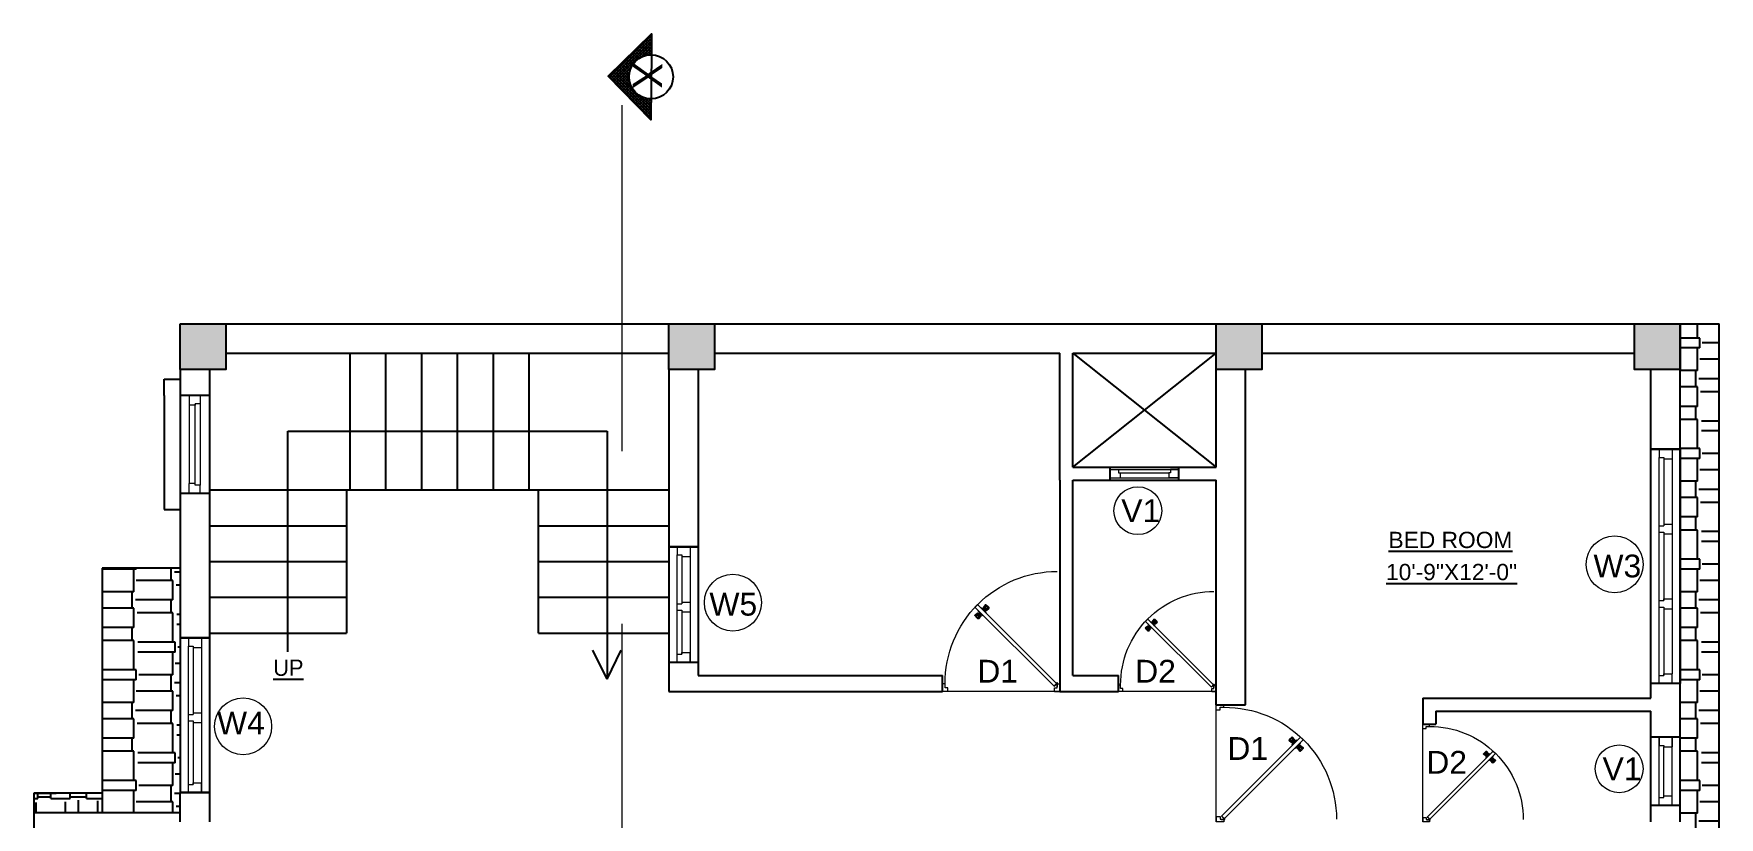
# Model space of a CAD drawing. Header units: inches. Extents: x 1397 to 20304, y -27267 to -746.
# Drawn here: x 14968 to 15485, y -19372 to -19131 of the extents above; entities that cross this region are included whole.
import ezdxf

# ---------------------------------------------------------------- set-up
doc = ezdxf.new("R2010")
doc.units = ezdxf.units.IN
doc.header["$LTSCALE"] = 17
doc.header["$MEASUREMENT"] = 0
doc.linetypes.add('21_FP_00$0$HIDDEN', pattern=[0.375, 0.25, -0.125])
doc.linetypes.add('PHANTOM2', pattern=[1.25, 0.625, -0.125, 0.125, -0.125, 0.125, -0.125])
for name, color, linetype, lineweight in [('25 BOT BAR', 12, 'Continuous', 25), ('aa_section_line', 2, 'PHANTOM2', 13), ('DOOR & WIN', 1, 'Continuous', 25), ('OUTLINE', 1, 'Continuous', 25), ('PUERTAS', 7, 'Continuous', 9), ('TEXT', 231, 'Continuous', 20), ('WINDOW FRAME PLAN', 162, 'Continuous', 18)]:
    doc.layers.add(name, color=color, linetype=linetype, lineweight=lineweight)
doc.layers.add('A-Sect-Iden', color=111, linetype='Continuous')
doc.styles.add('DIMTEXT', font='arial.ttf', dxfattribs={"height": 6})
doc.styles.add('HEADING', font='swissel.ttf')
pattern_1 = [(90, (5002.33, -826.438), (-12, 25.5), [6, -5, 7, -3, 9, -4]), (90, (5001.83, -820.438), (-12, 25.5), [5, -19, 4, -6]), (90, (5003.08, -808.438), (-12, 25.5), [3, -31]), (180, (5002.3305, -826.438), (-12, -8.5), [11.5, -36.5]), (180, (5002.3305, -820.438), (-12, -8.5), [11.25, -36.75]), (180, (5002.3305, -815.438), (-12, -8.5), [10.5, -37.5]), (180, (5003.0805, -808.438), (-12, -8.5), [11.5, -36.5]), (180, (5003.0805, -805.438), (-12, -8.5), [11.5, -36.5]), (180, (5002.3305, -796.438), (-12, -8.5), [11, -37])]

# ---------------------------------------------------------------- blocks, each defined once
blk = doc.blocks.new('3ft')
at = {"layer": 'PUERTAS', "color": 6}
for p, q in [((1.01, 2.52), (25.23, 26.74)), ((26.05, 25.92), (1.77, 1.64)), ((26.05, 25.92), (25.23, 26.74)), ((0, 2.4), (0, 0)), ((0.72, 2.4), (0, 2.4)), ((1.6, 0), (0, 0)), ((0.72, 1.52), (0.72, 2.44)), ((0.8, 1.52), (0.72, 1.52)), ((0.8, 1.52), (0.8, 2.41)), ((0.8, 1.2), (0.8, 1.52)), ((1.6, 1.2), (0.8, 1.2)), ((1.57, 1.84), (0.94, 2.47)), ((1.63, 1.89), (0.97, 2.55)), ((1.63, 1.89), (1.57, 1.84)), ((1.77, 1.64), (1.57, 1.84)), ((1.6, 0), (1.6, 1.2)), ((34.4, 0), (34.4, 1.2)), ((34.4, 1.2), (35.2, 1.2)), ((34.4, 0), (36, 0)), ((35.2, 1.2), (35.2, 2.4)), ((35.2, 2.4), (36, 2.4)), ((36, 0), (36, 2.4))]:
    blk.add_line(p, q, dxfattribs=at)
at = {"layer": 'PUERTAS', "color": 1}
for p, q in [((21.67, 25.73), (22.17, 26.23)), ((21.7, 25.82), (22.14, 26.26)), ((22.58, 26.7), (22.14, 26.26)), ((22.67, 26.73), (22.17, 26.23)), ((22.61, 26.67), (22.58, 26.7)), ((23.45, 25.91), (22.79, 26.73)), ((22.49, 24.95), (21.67, 25.61)), ((21.73, 25.79), (21.7, 25.82)), ((22.6, 24.96), (23.02, 25.38)), ((22.61, 24.25), (22.92, 24.72)), ((22.62, 24.13), (22.61, 24.14)), ((22.7, 25.07), (22.71, 25.06)), ((22.82, 25.06), (23.08, 25.32)), ((22.94, 24.95), (22.83, 25.07)), ((22.92, 24.72), (22.92, 24.72)), ((22.93, 24.94), (23.19, 25.21)), ((22.93, 24.84), (22.93, 24.83)), ((23.44, 25.81), (23.02, 25.38)), ((23.34, 25.58), (23.08, 25.32)), ((23.46, 25.47), (23.19, 25.21)), ((23.33, 25.7), (23.34, 25.69)), ((23.45, 25.46), (23.33, 25.57)), ((23.44, 23.31), (23.45, 23.3)), ((23.56, 23.3), (24.03, 23.61)), ((23.57, 25.47), (23.57, 25.47)), ((24.15, 25.79), (23.68, 25.48)), ((23.68, 25.48), (23.68, 25.48)), ((24.03, 23.61), (24.03, 23.62)), ((24.14, 23.62), (24.14, 23.62)), ((24.25, 23.62), (24.51, 23.89)), ((24.27, 25.78), (24.26, 25.79)), ((24.26, 23.29), (24.69, 23.71)), ((24.26, 23.63), (24.37, 23.52)), ((24.26, 23.18), (24.92, 22.37)), ((24.37, 23.52), (24.63, 23.77)), ((24.37, 23.4), (24.37, 23.4)), ((24.78, 24.15), (24.51, 23.89)), ((24.89, 24.03), (24.63, 23.77)), ((25.11, 24.14), (24.69, 23.71)), ((24.77, 24.14), (24.88, 24.03)), ((24.79, 24.38), (24.78, 24.37)), ((24.78, 24.26), (24.78, 24.26)), ((25.1, 24.84), (24.79, 24.38)), ((25, 24.03), (25, 24.03)), ((25.04, 22.36), (25.54, 22.86)), ((25.09, 24.96), (25.1, 24.95)), ((25.1, 22.42), (25.13, 22.39)), ((25.13, 22.39), (25.57, 22.83)), ((25.22, 24.14), (26.03, 23.48)), ((26.04, 23.37), (25.54, 22.86)), ((26.01, 23.27), (25.57, 22.83)), ((25.98, 23.3), (26.01, 23.27))]:
    blk.add_line(p, q, dxfattribs=at)
at = {"layer": 'PUERTAS', "color": 8}
for p, q in [((22.74, 25.1), (21.84, 25.9)), ((22.13, 26.28), (21.98, 26.13)), ((22.88, 25.24), (22.01, 26.06)), ((22.13, 26.28), (22.27, 26.42)), ((22.29, 26.41), (22.27, 26.42)), ((23.16, 25.52), (22.34, 26.39)), ((23.3, 25.66), (22.5, 26.56)), ((23.41, 25.77), (22.65, 26.71)), ((23.46, 25.83), (22.72, 26.75)), ((22.57, 24.94), (21.65, 25.68)), ((22.63, 24.99), (21.69, 25.75)), ((22.69, 24.32), (23.02, 24.83)), ((22.95, 24.96), (22.84, 25.07)), ((22.98, 24.99), (22.86, 25.1)), ((23.03, 25.04), (22.91, 25.15)), ((22.91, 24.53), (23.1, 24.91)), ((23.11, 25.12), (22.99, 25.23)), ((23.13, 24.76), (23.18, 24.99)), ((23.28, 25.3), (23.17, 25.41)), ((23.36, 25.37), (23.25, 25.49)), ((23.31, 24.94), (23.28, 25.08)), ((23.41, 25.43), (23.3, 25.54)), ((23.46, 25.09), (23.32, 25.13)), ((23.44, 25.45), (23.33, 25.56)), ((23.64, 25.27), (23.41, 25.22)), ((23.87, 25.49), (23.49, 25.3)), ((24.08, 25.71), (23.57, 25.38)), ((23.63, 23.38), (24.14, 23.72)), ((23.84, 23.6), (24.22, 23.79)), ((24.07, 23.82), (24.3, 23.88)), ((24.25, 24), (24.39, 23.97)), ((24.25, 23.26), (24.99, 22.34)), ((24.27, 23.64), (24.38, 23.53)), ((24.3, 23.67), (24.41, 23.56)), ((24.3, 23.32), (25.06, 22.38)), ((24.35, 23.72), (24.46, 23.61)), ((24.4, 24.15), (24.43, 24.01)), ((24.41, 23.43), (25.2, 22.53)), ((24.43, 23.8), (24.54, 23.69)), ((24.58, 24.33), (24.52, 24.1)), ((24.55, 23.57), (25.37, 22.7)), ((24.6, 23.97), (24.72, 23.86)), ((24.8, 24.56), (24.61, 24.18)), ((25.02, 24.77), (24.68, 24.26)), ((24.68, 24.05), (24.79, 23.94)), ((24.73, 24.1), (24.85, 23.99)), ((24.76, 24.13), (24.87, 24.02)), ((24.83, 23.85), (25.7, 23.03)), ((24.97, 23.99), (25.87, 23.2)), ((25.08, 24.1), (26.02, 23.34)), ((25.14, 24.15), (26.06, 23.41)), ((25.58, 22.82), (25.43, 22.67)), ((25.58, 22.82), (25.73, 22.97)), ((25.72, 22.98), (25.73, 22.97)), ((0, 0), (36, 0))]:
    blk.add_line(p, q, dxfattribs=at)
at = {"layer": 'PUERTAS', "color": 2}
for p, q in [((21.99, 26.11), (21.98, 26.13)), ((25.42, 22.68), (25.43, 22.67))]:
    blk.add_line(p, q, dxfattribs=at)
at = {"layer": 'PUERTAS', "color": 6}
for radius in [0.155, 0.0752]:
    blk.add_circle((0.82, 2.56), radius, dxfattribs=at)
blk.add_arc((0.82, 2.56), 34.38, 359.7285, 90.0333, dxfattribs=at)
at = {"layer": 'PUERTAS', "color": 1}
for centre, start, end in [((22.73, 26.68), 38.9236, 135), ((23.39, 25.86), 315, 38.9236), ((22.54, 25.01), 231.0764, 315), ((22.67, 24.2), 135, 225), ((22.77, 25.12), 225, 315), ((22.99, 24.89), 135, 219.7428), ((22.87, 24.78), 315, 39.7428), ((23.28, 25.63), 315, 45), ((23.51, 23.36), 225, 315), ((23.51, 25.41), 50.2572, 135), ((23.62, 25.53), 230.2572, 315), ((24.09, 23.56), 50.2572, 135), ((24.2, 23.68), 230.2572, 315), ((24.2, 25.73), 45, 135), ((24.32, 23.23), 135, 218.9236), ((24.42, 23.46), 135, 225), ((24.84, 24.31), 135, 219.7428), ((24.72, 24.21), 315, 39.7428), ((24.94, 23.98), 45, 135), ((24.98, 22.42), 218.9236, 315), ((25.04, 24.89), 315, 45), ((25.17, 24.08), 51.0764, 135), ((25.98, 23.42), 315, 51.0764)]:
    blk.add_arc(centre, 0.08, start, end, dxfattribs=at)
blk = doc.blocks.new('*U2802')
at = {"color": 3, "xscale": -1}
blk.add_blockref('3ft', (42, 0), dxfattribs=at)
blk = doc.blocks.new('2ft6in')
at = {"layer": 'PUERTAS', "color": 2}
for p, q in [((0.84, 2.1), (21.02, 22.28)), ((21.71, 21.6), (1.47, 1.37)), ((18.33, 21.76), (18.31, 21.77)), ((21.71, 21.6), (21.02, 22.28)), ((21.18, 18.9), (21.2, 18.89)), ((0, 2), (0, 0)), ((0.6, 2), (0, 2)), ((1.33, 0), (0, 0)), ((0.6, 1.26), (0.6, 2.04)), ((0.67, 1.26), (0.6, 1.26)), ((0.67, 1.26), (0.67, 2.01)), ((0.67, 1), (0.67, 1.26)), ((1.33, 1), (0.67, 1)), ((1.31, 1.53), (0.79, 2.06)), ((1.36, 1.58), (0.81, 2.12)), ((1.36, 1.58), (1.31, 1.53)), ((1.47, 1.37), (1.31, 1.53)), ((1.33, 0), (1.33, 1)), ((28.67, 0), (28.67, 1)), ((28.67, 1), (29.33, 1)), ((28.67, 0), (30, 0)), ((29.33, 1), (29.33, 2)), ((29.33, 2), (30, 2)), ((30, 0), (30, 2))]:
    blk.add_line(p, q, dxfattribs=at)
at = {"layer": 'PUERTAS', "color": 8}
for p, q in [((18.81, 20.78), (18.04, 21.4)), ((18.86, 20.83), (18.08, 21.46)), ((18.95, 20.92), (18.2, 21.58)), ((18.44, 21.9), (18.31, 21.77)), ((19.07, 21.03), (18.34, 21.72)), ((18.44, 21.9), (18.56, 22.02)), ((18.58, 22.01), (18.56, 22.02)), ((19.3, 21.26), (18.61, 22)), ((19.42, 21.38), (18.75, 22.14)), ((19.51, 21.48), (18.88, 22.26)), ((19.55, 21.53), (18.93, 22.3)), ((19.13, 20.8), (19.03, 20.9)), ((19.15, 20.82), (19.05, 20.92)), ((19.09, 20.44), (19.25, 20.76)), ((19.19, 20.87), (19.1, 20.96)), ((19.25, 20.93), (19.16, 21.02)), ((19.28, 20.63), (19.32, 20.83)), ((19.4, 21.08), (19.31, 21.17)), ((19.47, 21.15), (19.38, 21.24)), ((19.43, 20.78), (19.4, 20.9)), ((19.51, 21.19), (19.42, 21.28)), ((19.55, 20.91), (19.43, 20.94)), ((19.53, 21.21), (19.44, 21.3)), ((19.7, 21.06), (19.51, 21.01)), ((19.89, 21.24), (19.58, 21.08)), ((20.07, 21.42), (19.64, 21.15)), ((18.91, 20.27), (19.19, 20.69)), ((19.69, 19.49), (20.12, 19.76)), ((19.87, 19.67), (20.18, 19.83)), ((20.06, 19.85), (20.25, 19.9)), ((20.21, 20), (20.33, 19.97)), ((20.21, 19.38), (20.83, 18.61)), ((20.23, 19.7), (20.32, 19.61)), ((20.25, 19.72), (20.34, 19.63)), ((20.25, 19.43), (20.88, 18.65)), ((20.29, 19.76), (20.38, 19.67)), ((20.33, 20.13), (20.36, 20.01)), ((20.34, 19.53), (21, 18.77)), ((20.36, 19.83), (20.45, 19.74)), ((20.48, 20.28), (20.44, 20.08)), ((20.46, 19.64), (21.14, 18.91)), ((20.5, 19.98), (20.6, 19.89)), ((20.67, 20.47), (20.51, 20.15)), ((20.85, 20.64), (20.57, 20.22)), ((20.57, 20.04), (20.66, 19.95)), ((20.61, 20.09), (20.7, 19.99)), ((20.63, 20.11), (20.72, 20.01)), ((20.69, 19.87), (21.42, 19.19)), ((20.81, 19.99), (21.56, 19.33)), ((20.9, 20.08), (21.68, 19.45)), ((20.95, 20.13), (21.72, 19.51)), ((21.32, 19.01), (21.2, 18.89)), ((21.32, 19.01), (21.44, 19.14)), ((21.43, 19.15), (21.44, 19.14)), ((0, 0), (30, 0))]:
    blk.add_line(p, q, dxfattribs=at)
at = {"layer": 'PUERTAS', "color": 1}
for p, q in [((18.06, 21.44), (18.48, 21.86)), ((18.74, 20.79), (18.06, 21.34)), ((18.08, 21.51), (18.45, 21.88)), ((18.11, 21.49), (18.08, 21.51)), ((18.82, 22.25), (18.45, 21.88)), ((18.9, 22.28), (18.48, 21.86)), ((18.84, 22.23), (18.82, 22.25)), ((18.83, 20.8), (19.18, 21.15)), ((18.92, 20.89), (18.93, 20.88)), ((19.54, 21.59), (18.99, 22.27)), ((19.02, 20.88), (19.24, 21.1)), ((19.12, 20.8), (19.03, 20.89)), ((19.11, 20.79), (19.33, 21.01)), ((19.54, 21.5), (19.18, 21.15)), ((19.45, 21.31), (19.24, 21.1)), ((19.55, 21.22), (19.33, 21.01)), ((19.45, 21.41), (19.45, 21.41)), ((19.54, 21.22), (19.45, 21.31)), ((19.64, 21.23), (19.64, 21.23)), ((19.74, 21.24), (19.73, 21.23)), ((20.12, 21.49), (19.74, 21.24)), ((20.22, 21.48), (20.22, 21.49)), ((20.91, 20.8), (20.91, 20.79)), ((18.84, 20.21), (19.1, 20.6)), ((18.85, 20.11), (18.84, 20.12)), ((19.1, 20.7), (19.11, 20.69)), ((19.1, 20.6), (19.1, 20.6)), ((19.53, 19.43), (19.54, 19.42)), ((19.64, 19.42), (20.02, 19.67)), ((20.02, 19.67), (20.03, 19.68)), ((20.12, 19.68), (20.12, 19.68)), ((20.21, 19.69), (20.43, 19.9)), ((20.22, 19.41), (20.57, 19.76)), ((20.22, 19.69), (20.31, 19.6)), ((20.22, 19.32), (20.76, 18.64)), ((20.31, 19.6), (20.52, 19.81)), ((20.31, 19.5), (20.31, 19.5)), ((20.65, 20.12), (20.43, 19.9)), ((20.74, 20.03), (20.52, 19.81)), ((20.93, 20.11), (20.57, 19.76)), ((20.64, 20.11), (20.73, 20.02)), ((20.66, 20.31), (20.65, 20.31)), ((20.65, 20.21), (20.65, 20.22)), ((20.91, 20.7), (20.66, 20.31)), ((20.84, 20.02), (20.83, 20.03)), ((20.86, 18.63), (21.28, 19.05)), ((20.91, 18.68), (20.94, 18.66)), ((20.94, 18.66), (21.31, 19.03)), ((21.02, 20.12), (21.7, 19.57)), ((21.7, 19.47), (21.28, 19.05)), ((21.67, 19.4), (21.31, 19.03)), ((21.65, 19.42), (21.67, 19.4))]:
    blk.add_line(p, q, dxfattribs=at)
at = {"layer": 'PUERTAS', "color": 2}
for radius in [0.129, 0.0627]:
    blk.add_circle((0.68, 2.14), radius, dxfattribs=at)
at = {"layer": 'PUERTAS', "color": 8}
blk.add_arc((0.68, 2.14), 28.65, 359.7285, 90.0333, dxfattribs=at)
at = {"layer": 'PUERTAS', "color": 1}
for centre, start, end in [((18.78, 20.84), 231.0764, 315), ((18.94, 22.23), 38.9236, 135), ((18.97, 20.93), 225, 315), ((19.16, 20.74), 135, 219.7428), ((19.4, 21.36), 315, 45), ((19.49, 21.55), 315, 38.9236), ((19.6, 21.18), 50.2572, 135), ((19.68, 21.28), 230.2572, 315), ((20.17, 21.44), 45, 135), ((20.87, 20.75), 315, 45), ((18.89, 20.16), 135, 225), ((19.06, 20.65), 315, 39.7428), ((19.59, 19.47), 225, 315), ((20.07, 19.63), 50.2572, 135), ((20.16, 19.73), 230.2572, 315), ((20.27, 19.36), 135, 218.9236), ((20.35, 19.55), 135, 225), ((20.7, 20.26), 135, 219.7428), ((20.6, 20.17), 315, 39.7428), ((20.78, 19.98), 45, 135), ((20.82, 18.68), 218.9236, 315), ((20.98, 20.07), 51.0764, 135), ((21.65, 19.52), 315, 51.0764)]:
    blk.add_arc(centre, 0.0667, start, end, dxfattribs=at)
blk = doc.blocks.new('*U2794')
at = {"color": 3, "xscale": -1}
blk.add_blockref('2ft6in', (42, 0), dxfattribs=at)
blk = doc.blocks.new('*U3030')
at = {"color": 3}
blk.add_blockref('3ft', (0, 0), dxfattribs=at)
blk = doc.blocks.new("W4'")
at = {"layer": '25 BOT BAR'}
for p, q in [((9894.28, -8421.4), (9894.28, -8468.92)), ((9903.28, -8421.4), (9903.28, -8468.92))]:
    blk.add_line(p, q, dxfattribs=at)
at = {"layer": 'DOOR & WIN'}
blk.add_line((9903.28, -8421.4), (9894.28, -8421.4), dxfattribs=at)
at = {"layer": 'OUTLINE'}
blk.add_line((9903.28, -8468.92), (9894.28, -8468.92), dxfattribs=at)
at = {"layer": 'WINDOW FRAME PLAN'}
for p, q in [((9896.78, -8421.4), (9896.78, -8423.9)), ((9896.78, -8468.92), (9896.78, -8423.9)), ((9896.78, -8423.9), (9898.28, -8423.9)), ((9898.28, -8423.9), (9898.28, -8424.4)), ((9900.78, -8421.4), (9900.78, -8424.4)), ((9898.28, -8424.4), (9898.28, -8444.9)), ((9898.28, -8424.4), (9900.78, -8424.4)), ((9900.78, -8424.4), (9900.78, -8468.92)), ((9896.78, -8444.9), (9898.28, -8444.9)), ((9898.28, -8444.4), (9900.78, -8444.4)), ((9896.78, -8446.9), (9898.28, -8446.9)), ((9898.28, -8446.9), (9898.28, -8447.4)), ((9898.28, -8446.9), (9898.28, -8466.42)), ((9898.28, -8447.4), (9900.78, -8447.4)), ((9896.78, -8468.92), (9896.78, -8466.42)), ((9896.78, -8466.42), (9898.28, -8466.42)), ((9898.28, -8465.92), (9900.78, -8465.92)), ((9898.28, -8466.42), (9898.28, -8465.92)), ((9900.78, -8468.92), (9900.78, -8465.92))]:
    blk.add_line(p, q, dxfattribs=at)
blk = doc.blocks.new('ffddd')
at = {"layer": 'DOOR & WIN'}
for p, q in [((-13345.31, -2388.07), (-13345.31, -2316.07)), ((-13336.31, -2316.07), (-13345.31, -2316.07)), ((-13336.31, -2316.07), (-13336.31, -2388.07)), ((-13336.31, -2388.07), (-13345.31, -2388.07)), ((-13336.31, -2388.07), (-13345.31, -2388.07))]:
    blk.add_line(p, q, dxfattribs=at)
at = {"layer": 'WINDOW FRAME PLAN'}
for p, q in [((-13342.81, -2316.07), (-13342.81, -2318.57)), ((-13338.81, -2316.07), (-13338.81, -2319.07)), ((-13342.81, -2385.57), (-13342.81, -2318.57)), ((-13342.81, -2318.57), (-13341.31, -2318.57)), ((-13341.31, -2318.57), (-13341.31, -2319.07)), ((-13341.31, -2319.07), (-13341.31, -2339.57)), ((-13341.31, -2319.07), (-13338.81, -2319.07)), ((-13338.81, -2319.07), (-13338.81, -2385.07)), ((-13342.81, -2339.57), (-13341.31, -2339.57)), ((-13342.81, -2341.57), (-13341.31, -2341.57)), ((-13341.31, -2339.07), (-13338.81, -2339.07)), ((-13341.31, -2341.57), (-13341.31, -2342.07)), ((-13341.31, -2341.57), (-13341.31, -2362.57)), ((-13341.31, -2342.07), (-13338.81, -2342.07)), ((-13342.81, -2362.57), (-13341.31, -2362.57)), ((-13342.81, -2364.57), (-13341.31, -2364.57)), ((-13341.31, -2362.07), (-13338.81, -2362.07)), ((-13341.31, -2362.57), (-13341.31, -2362.07)), ((-13341.31, -2364.57), (-13341.31, -2385.57)), ((-13341.31, -2365.07), (-13338.81, -2365.07)), ((-13341.31, -2385.07), (-13338.81, -2385.07)), ((-13341.31, -2385.57), (-13341.31, -2385.07)), ((-13338.81, -2388.07), (-13338.81, -2385.07)), ((-13342.81, -2388.07), (-13342.81, -2385.57)), ((-13342.81, -2385.57), (-13341.31, -2385.57))]:
    blk.add_line(p, q, dxfattribs=at)

msp = doc.modelspace()

# ---------------------------------------------------------------- hatches: boundary and pattern name
at = {"layer": 'A-Sect-Iden', "ltscale": 0.5}
h = msp.add_hatch(dxfattribs=at)
h.set_pattern_fill('ANSI37', color=2, scale=5, style=0)
h.set_pattern_definition([(45, (-10691.9228, -25326.1738), (-0.441941738, 0.441941738), []), (135, (-10691.9228, -25326.1738), (-0.441941738, -0.441941738), [])])
h.paths.add_polyline_path([(15157.08, -19151.41), (15157.02, -19157.9), (15143.91, -19144.52), (15157.29, -19131.41), (15157.22, -19137.91, 1)])
at = {"layer": 'DOOR & WIN'}
h = msp.add_hatch(color=256, dxfattribs=at)
h.dxf.hatch_style = 1
h.paths.add_polyline_path([(15026.62, -19220.6), (15012.62, -19220.6), (15012.62, -19234.6), (15026.62, -19234.6)])
h = msp.add_hatch(color=256, dxfattribs=at)
h.dxf.hatch_style = 1
h.paths.add_polyline_path([(15176.62, -19220.6), (15162.62, -19220.6), (15162.62, -19234.6), (15176.62, -19234.6)])
h = msp.add_hatch(color=256, dxfattribs=at)
h.dxf.hatch_style = 1
h.paths.add_polyline_path([(15344.62, -19220.6), (15330.62, -19220.6), (15330.62, -19234.6), (15344.62, -19234.6)])
h = msp.add_hatch(color=256, dxfattribs=at)
h.dxf.hatch_style = 1
h.paths.add_polyline_path([(15473.08, -19220.6), (15459.08, -19220.6), (15459.08, -19234.6), (15473.08, -19234.6)])
at = {"layer": 'OUTLINE'}
h = msp.add_hatch(dxfattribs=at)
h.set_pattern_fill('AR-RSHKE', color=8, angle=90)
h.set_pattern_definition(pattern_1)
h.paths.add_polyline_path([(15485.08, -19220.6), (15473.08, -19220.6), (15473.08, -19234.6), (15473.08, -19373.6), (15473.08, -19387.6), (15473.08, -19598.08), (15485.08, -19598.08)])
h = msp.add_hatch(dxfattribs=at)
h.set_pattern_fill('AR-RSHKE', color=8, angle=90)
h.set_pattern_definition(pattern_1)
h.paths.add_polyline_path([(15012.62, -19317.08), (15012.62, -19295.6), (14988.62, -19295.6), (14988.62, -19370.84), (15012.62, -19370.84), (15012.62, -19364.6)])
h = msp.add_hatch(dxfattribs=at)
h.set_pattern_fill('AR-RSHKE', color=8)
h.set_pattern_definition([(0, (5002.33, -826.438), (25.5, 12), [6, -5, 7, -3, 9, -4]), (0, (5008.33, -825.938), (25.5, 12), [5, -19, 4, -6]), (0, (5020.33, -827.188), (25.5, 12), [3, -31]), (90, (5002.3305, -826.438), (-8.5, 12), [11.5, -36.5]), (90, (5008.3305, -826.438), (-8.5, 12), [11.25, -36.75]), (90, (5013.3305, -826.438), (-8.5, 12), [10.5, -37.5]), (90, (5020.3305, -827.188), (-8.5, 12), [11.5, -36.5]), (90, (5023.3305, -827.188), (-8.5, 12), [11.5, -36.5]), (90, (5032.3305, -826.438), (-8.5, 12), [11, -37])])
h.paths.add_polyline_path([(14988.62, -19364.84), (14967.62, -19364.84), (14967.62, -19370.84), (14988.62, -19370.84)])

# ---------------------------------------------------------------- linework, layer by layer
at = {"layer": '25 BOT BAR'}
for p, q in [((15026.62, -19220.6), (15162.62, -19220.6)), ((15473.08, -19220.6), (15485.08, -19220.6)), ((15026.62, -19229.6), (15120.62, -19229.6)), ((15064.62, -19229.6), (15064.62, -19271.6)), ((15075.62, -19229.6), (15075.62, -19271.6)), ((15086.62, -19229.6), (15086.62, -19271.6)), ((15097.62, -19229.6), (15097.62, -19271.6)), ((15108.62, -19229.6), (15108.62, -19271.6)), ((15119.62, -19229.6), (15119.62, -19271.6)), ((15120.62, -19229.6), (15162.62, -19229.6)), ((15282.62, -19268.6), (15282.62, -19229.6)), ((15286.62, -19264.6), (15330.62, -19229.6)), ((15286.62, -19229.6), (15330.62, -19264.6)), ((15007.62, -19242.6), (15007.62, -19237.6)), ((15007.62, -19237.6), (15012.62, -19237.6)), ((15012.62, -19234.6), (15012.62, -19253.78)), ((15021.62, -19234.6), (15021.62, -19317.08)), ((15162.62, -19234.6), (15162.62, -19333.6)), ((15171.62, -19234.6), (15171.62, -19328.6)), ((15007.62, -19242.6), (15007.62, -19272.6)), ((15012.62, -19242.6), (15012.62, -19272.6)), ((15021.62, -19242.6), (15012.62, -19242.6)), ((15045.62, -19321.39), (15045.62, -19253.6)), ((15045.62, -19253.6), (15143.62, -19253.6)), ((15143.62, -19253.6), (15143.62, -19329.73)), ((15298.12, -19268.6), (15298.12, -19264.6)), ((15319.12, -19268.6), (15319.12, -19264.6)), ((15007.62, -19272.6), (15007.62, -19277.6)), ((15012.62, -19272.6), (15012.62, -19317.08)), ((15012.62, -19272.6), (15021.62, -19272.6)), ((15021.62, -19271.6), (15063.62, -19271.6)), ((15063.62, -19271.6), (15063.62, -19315.6)), ((15063.62, -19271.6), (15122.62, -19271.6)), ((15122.62, -19271.6), (15162.62, -19271.6)), ((15122.62, -19315.6), (15122.62, -19271.6)), ((15007.62, -19277.6), (15012.62, -19277.6)), ((15021.62, -19282.6), (15063.62, -19282.6)), ((15122.62, -19282.6), (15162.62, -19282.6)), ((15162.62, -19289.08), (15171.62, -19289.08)), ((15162.62, -19289.08), (15162.62, -19324.6)), ((15171.62, -19289.08), (15171.62, -19324.6)), ((14988.62, -19295.6), (14988.62, -19370.84)), ((15012.62, -19295.6), (14988.62, -19295.6)), ((15021.62, -19293.6), (15063.62, -19293.6)), ((15122.62, -19293.6), (15162.62, -19293.6)), ((15021.62, -19304.6), (15063.62, -19304.6)), ((15122.62, -19304.6), (15162.62, -19304.6)), ((15021.62, -19315.6), (15063.62, -19315.6)), ((15122.62, -19315.6), (15162.62, -19315.6)), ((15012.62, -19317.08), (15021.62, -19317.08)), ((15143.62, -19329.73), (15139.22, -19320.89)), ((15143.62, -19329.73), (15148.01, -19320.89)), ((15171.62, -19328.6), (15246.62, -19328.6)), ((15246.62, -19333.6), (15246.62, -19328.6)), ((15286.62, -19328.6), (15300.62, -19328.6)), ((15300.62, -19333.6), (15300.62, -19328.6)), ((15162.62, -19333.6), (15246.62, -19333.6)), ((15282.62, -19333.6), (15300.62, -19333.6)), ((15394.08, -19335.6), (15394.08, -19343.6)), ((15330.62, -19337.6), (15339.62, -19337.6)), ((15398.08, -19339.6), (15398.08, -19343.6)), ((15394.08, -19343.6), (15398.08, -19343.6)), ((15473.08, -19347.6), (15464.08, -19347.6)), ((14967.62, -19364.84), (14967.62, -19524.6)), ((14988.62, -19364.84), (14967.62, -19364.84)), ((14967.62, -19364.84), (14974.52, -19364.84)), ((15012.62, -19373.6), (15012.62, -19364.6)), ((15012.62, -19364.6), (15021.62, -19364.6)), ((15021.62, -19364.6), (15021.62, -19373.6)), ((15473.08, -19368.6), (15464.08, -19368.6)), ((15012.62, -19370.84), (14967.62, -19370.84))]:
    msp.add_line(p, q, dxfattribs=at)
at = {"layer": 'A-Sect-Iden', "ltscale": 0.5}
msp.add_lwpolyline([(15157.27, -19136.91), (15157.05, -19157.88), (15143.95, -19144.5), (15157.32, -19131.4), (15157.27, -19136.91)], dxfattribs=at)
msp.add_circle((15157.15, -19144.66), 6.75, dxfattribs=at)
at = {"layer": 'aa_section_line', "linetype": '21_FP_00$0$HIDDEN', "ltscale": 25}
msp.add_line((15148.19, -19153.41), (15148.18, -19747.19), dxfattribs=at)
at = {"layer": 'DOOR & WIN'}
for p, q in [((15162.62, -19220.6), (15473.08, -19220.6)), ((15473.08, -19373.6), (15473.08, -19220.6)), ((15485.08, -19598.08), (15485.08, -19220.6)), ((15176.62, -19229.6), (15282.62, -19229.6)), ((15286.62, -19229.6), (15330.62, -19229.6)), ((15344.62, -19229.6), (15459.08, -19229.6)), ((15464.08, -19335.6), (15464.08, -19234.6)), ((15286.62, -19264.6), (15330.62, -19264.6)), ((15282.62, -19268.6), (15282.62, -19333.6)), ((15286.62, -19268.6), (15330.62, -19268.6)), ((15171.62, -19289.08), (15162.62, -19289.08)), ((15394.08, -19335.6), (15464.08, -19335.6)), ((15398.08, -19339.6), (15464.08, -19339.6)), ((15464.08, -19373.6), (15464.08, -19339.6))]:
    msp.add_line(p, q, dxfattribs=at)
at = {"layer": 'OUTLINE'}
for p, q in [((15286.62, -19264.6), (15286.62, -19229.6)), ((15330.62, -19264.6), (15330.62, -19234.6)), ((15339.62, -19337.6), (15339.62, -19234.6)), ((15464.08, -19259.1), (15473.08, -19259.1)), ((15286.62, -19328.6), (15286.62, -19268.6)), ((15330.62, -19333.6), (15330.62, -19268.6)), ((15171.62, -19324.6), (15162.62, -19324.6)), ((15330.62, -19337.6), (15330.62, -19333.6))]:
    msp.add_line(p, q, dxfattribs=at)
for points in [[(15012.62, -19220.6), (15026.62, -19220.6), (15026.62, -19234.6), (15012.62, -19234.6)], [(15162.62, -19220.6), (15176.62, -19220.6), (15176.62, -19234.6), (15162.62, -19234.6)], [(15330.62, -19220.6), (15344.62, -19220.6), (15344.62, -19234.6), (15330.62, -19234.6)], [(15459.08, -19220.6), (15473.08, -19220.6), (15473.08, -19234.6), (15459.08, -19234.6)]]:
    msp.add_lwpolyline(points, close=True, dxfattribs=at)
at = {"layer": 'TEXT'}
for centre, radius in [((15306.59, -19278), 7.35), ((15452.95, -19294.48), 8.75), ((15182.26, -19306.23), 8.75), ((15031.9, -19344.27), 8.75), ((15454.35, -19357.31), 7.35)]:
    msp.add_circle(centre, radius, dxfattribs=at)
at = {"layer": 'WINDOW FRAME PLAN'}
for p, q in [((15015.38, -19242.6), (15015.38, -19245.6)), ((15018.68, -19242.6), (15018.68, -19245.1)), ((15015.38, -19245.6), (15015.38, -19269.6)), ((15017.19, -19245.6), (15015.38, -19245.6)), ((15017.19, -19270.1), (15017.19, -19245.1)), ((15017.19, -19245.1), (15017.19, -19245.6)), ((15018.68, -19245.1), (15017.19, -19245.1)), ((15018.68, -19245.1), (15018.68, -19270.1)), ((15017.19, -19269.6), (15015.38, -19269.6)), ((15015.38, -19272.6), (15015.38, -19269.6)), ((15017.19, -19270.1), (15017.19, -19269.6)), ((15018.68, -19270.1), (15017.19, -19270.1)), ((15018.68, -19272.6), (15018.68, -19270.1)), ((15298.12, -19265.35), (15319.12, -19265.35)), ((15298.12, -19265.35), (15300.62, -19265.35)), ((15298.12, -19267.85), (15319.12, -19267.85)), ((15298.12, -19267.85), (15301.12, -19267.85)), ((15300.62, -19265.35), (15300.62, -19266.35)), ((15300.62, -19266.35), (15301.12, -19266.35)), ((15301.12, -19266.35), (15316.12, -19266.35)), ((15301.12, -19266.35), (15301.12, -19267.85)), ((15316.12, -19266.35), (15316.12, -19267.85)), ((15316.62, -19266.35), (15316.12, -19266.35)), ((15319.12, -19267.85), (15316.12, -19267.85)), ((15319.12, -19265.35), (15316.62, -19265.35)), ((15316.62, -19265.35), (15316.62, -19266.35)), ((15165.12, -19289.08), (15165.12, -19291.58)), ((15169.12, -19289.08), (15169.12, -19292.08)), ((15165.12, -19324.6), (15165.12, -19291.58)), ((15165.12, -19291.58), (15166.62, -19291.58)), ((15166.62, -19291.58), (15166.62, -19292.08)), ((15166.62, -19292.08), (15166.62, -19306.58)), ((15166.62, -19292.08), (15169.12, -19292.08)), ((15169.12, -19292.08), (15169.12, -19324.6)), ((15166.62, -19306.08), (15169.12, -19306.08)), ((15165.12, -19306.58), (15166.62, -19306.58)), ((15165.12, -19308.58), (15166.62, -19308.58)), ((15166.62, -19308.58), (15166.62, -19309.08)), ((15166.62, -19308.58), (15166.62, -19322.1)), ((15166.62, -19309.08), (15169.12, -19309.08)), ((15166.62, -19321.6), (15169.12, -19321.6)), ((15166.62, -19322.1), (15166.62, -19321.6)), ((15169.12, -19324.6), (15169.12, -19321.6)), ((15165.12, -19324.6), (15165.12, -19322.1)), ((15165.12, -19322.1), (15166.62, -19322.1)), ((15466.58, -19368.6), (15466.58, -19347.6)), ((15466.58, -19347.6), (15466.58, -19350.1)), ((15470.58, -19368.6), (15470.58, -19347.6)), ((15470.58, -19347.6), (15470.58, -19350.6)), ((15466.58, -19350.1), (15468.08, -19350.1)), ((15468.08, -19350.1), (15468.08, -19350.6)), ((15468.08, -19365.6), (15468.08, -19350.6)), ((15468.08, -19350.6), (15470.58, -19350.6)), ((15466.58, -19368.6), (15466.58, -19366.1)), ((15466.58, -19366.1), (15468.08, -19366.1)), ((15468.08, -19365.6), (15470.58, -19365.6)), ((15468.08, -19366.1), (15468.08, -19365.6)), ((15470.58, -19368.6), (15470.58, -19365.6))]:
    msp.add_line(p, q, dxfattribs=at)

# ---------------------------------------------------------------- block references
at = {"layer": '25 BOT BAR'}
msp.add_blockref("W4'", (5118.33, -10895.68), dxfattribs=at)
at = {"layer": 'DOOR & WIN', "xscale": -1}
msp.add_blockref('*U3030', (15282.62, -19333.6), dxfattribs=at)
at = {"layer": 'DOOR & WIN'}
msp.add_blockref('*U2794', (15288.62, -19333.6), dxfattribs=at)
at = {"layer": 'DOOR & WIN', "rotation": 270}
for name, p in [('*U2802', (15330.62, -19331.6)), ('*U2794', (15394.08, -19331.6))]:
    msp.add_blockref(name, p, dxfattribs=at)
at = {"layer": 'OUTLINE'}
msp.add_blockref('ffddd', (28809.4, -16943.03), dxfattribs=at)

# ---------------------------------------------------------------- texts
at = {"layer": 'A-Sect-Iden', "ltscale": 0.5, "insert": (15156.05, -19144.27), "char_height": 9, "width": 12.25, "attachment_point": 5, "rotation": 269.2631, "style": 'HEADING'}
msp.add_mtext('X', dxfattribs=at)
at = {"layer": 'DOOR & WIN', "char_height": 5, "attachment_point": 5}
for s, insert in [('{\\fArial TUR|b0|i0|c0|p34;\\L\\C7;BED ROOM}', (15402.54, -19287.01)), ('{\\fArial TUR|b0|i0|c0|p34;\\L\\C7;10\'-9"X12\'-0"}', (15402.89, -19296.87)), ('{\\L\\C7;UP}', (15045.79, -19326.27))]:
    msp.add_mtext(s, dxfattribs=dict(at, insert=insert))
at = {"layer": 'TEXT', "style": 'DIMTEXT'}
for s, p in [('V1', (15301.49, -19281.51)), ('D1', (15257.3, -19330.82)), ('D2', (15305.77, -19330.82)), ('D1', (15334.06, -19354.57)), ('D2', (15395.13, -19358.81)), ('V1', (15449.25, -19360.83))]:
    msp.add_text(s, height=7, dxfattribs=at).set_placement(p)
for s, p in [('W3', (15446.45, -19298.48)), ('W5', (15175.06, -19310.23)), ('W4', (15023.9, -19346.72))]:
    msp.add_text(s, height=7, rotation=360, dxfattribs=at).set_placement(p)

doc.saveas('drawing.dxf')
